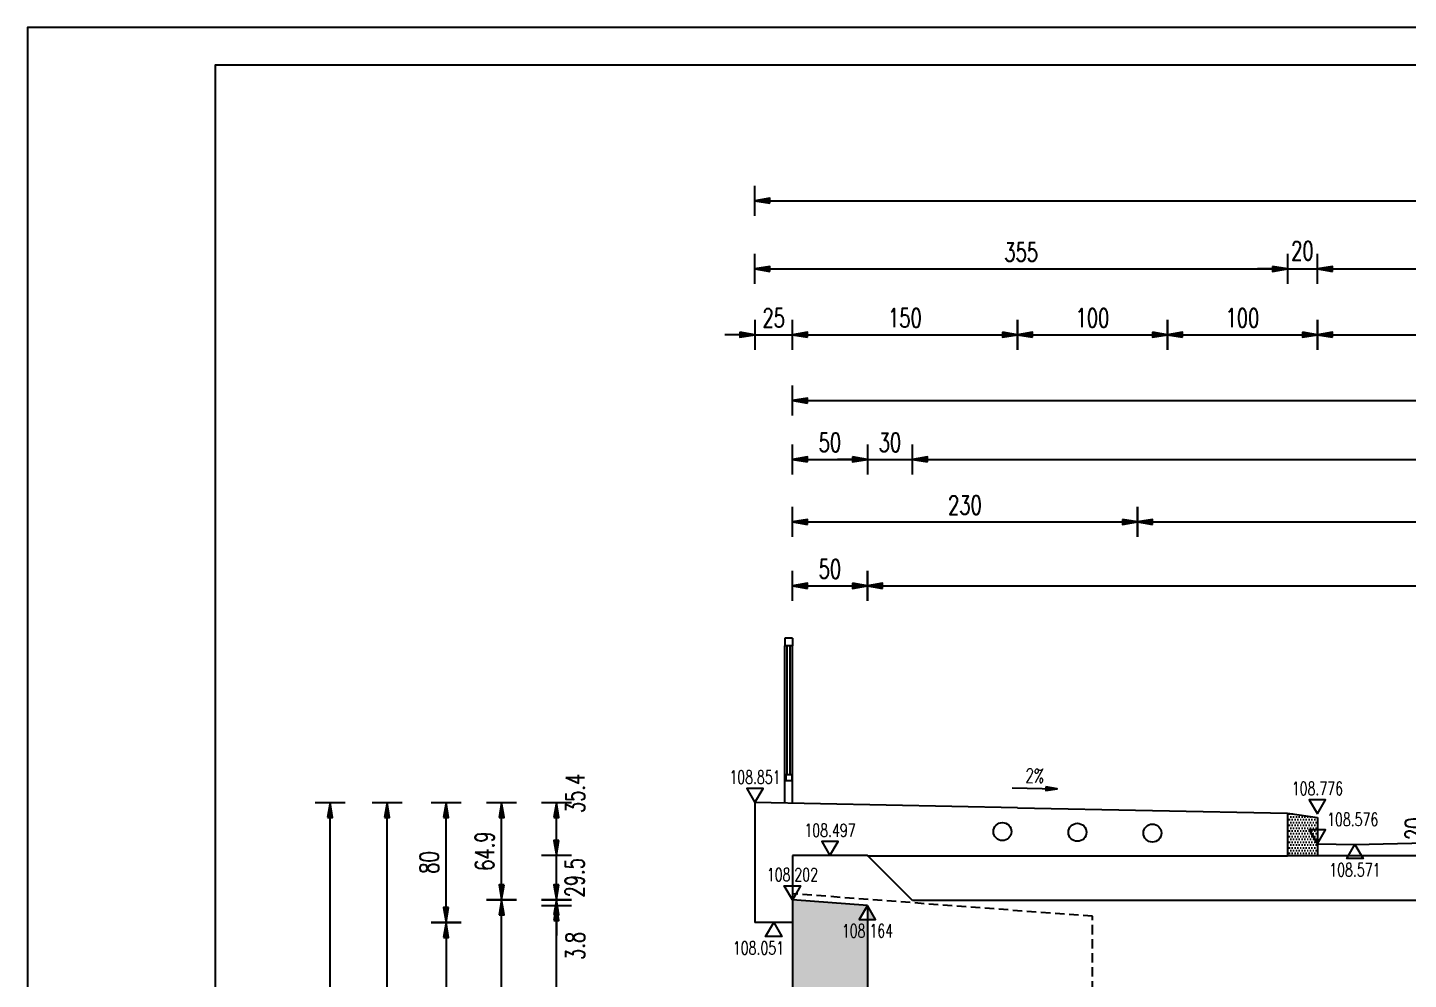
# Model space of a CAD drawing. Extents: x 4294 to 9958, y 64482 to 68154.
# Drawn here: x 4294 to 5215, y 67519 to 68154 of the extents above; entities that cross this region are included whole.
import ezdxf
from ezdxf.enums import TextEntityAlignment as Align

# ---------------------------------------------------------------- set-up
doc = ezdxf.new("R2010")
doc.units = 0
doc.header["$LTSCALE"] = 50
doc.header["$PDMODE"] = 34
doc.header["$PDSIZE"] = 5
doc.linetypes.add('HIDDEN2', pattern=[0.1875, 0.125, -0.0625])
doc.layers.get('DEFPOINTS').update_dxf_attribs({"linetype": 'CONTINUOUS'})
for name, color, linetype in [('BETON', 7, 'CONTINUOUS'), ('BETON tan', 40, 'CONTINUOUS'), ('BETON TANKO', 40, 'CONTINUOUS'), ('KOTE', 4, 'CONTINUOUS'), ('NEVIDLJIVO', 9, 'HIDDEN2'), ('POM', 9, 'CONTINUOUS'), ('TANKO', 8, 'CONTINUOUS')]:
    doc.layers.add(name, color=color, linetype=linetype)
doc.styles.add('KOTE', font='romans.shx', dxfattribs={"width": 0.7})
doc.dimstyles.new('M50', dxfattribs={"dimscale": 100, "dimtxt": 0.125, "dimasz": 0.1, "dimexe": 0.4, "dimexo": 2, "dimgap": 0.05, "dimtad": 1, "dimdec": 1, "dimrnd": 0.01, "dimdsep": 46, "dimtxsty": 'KOTE', "dimblk1": 'S', "dimblk2": 'S', "dimsah": 1, "dimcen": 0.4, "dimdle": 0.4, "dimse1": 1, "dimse2": 1, "dimclrd": 8, "dimclre": 251, "dimclrt": 4, "dimadec": 0, "dimazin": 0, "dimtfac": 1, "dimtdec": 1, "dimtmove": 2, "dimatfit": 3, "dimldrblk": 'S', "dimfxl": 0, "dimtvp": 1, "dimtolj": 1, "dimtzin": 4, "dimarcsym": 0})

# ---------------------------------------------------------------- blocks, each defined once
blk = doc.blocks.new('S')
at = {"layer": 'KOTE', "color": 9}
blk.add_line((0, 1), (0, -1), dxfattribs=at)
blk.add_lwpolyline([(-1, 0.167), (-1, -0.167), (0, 0)], close=True, dxfattribs=at)
at = {"layer": 'KOTE', "color": 9, "linetype": 'ByBlock'}
blk.add_solid([(-1, 0.167), (-1, -0.167), (0, 0)], dxfattribs=at)
blk = doc.blocks.new('*D370')
at = {"layer": 'DEFPOINTS', "color": 0}
for p in [(4647.05, 67568.64), (4854.44, 67568.64), (4854.44, 67280.17)]:
    blk.add_point(p, dxfattribs=at)
at = {"layer": 'POM', "color": 8, "lineweight": -2}
blk.add_line((4647.05, 67290.17), (4647.05, 67558.64), dxfattribs=at)
at = {"layer": 'POM', "color": 8, "lineweight": -2, "xscale": 10, "yscale": 10, "zscale": 10}
for p, rotation in [((4647.05, 67568.64), 89.9997668163037), ((4647.05, 67280.17), 269.9997668163037)]:
    blk.add_blockref('S', p, dxfattribs=dict(at, rotation=rotation))
at = {"layer": 'POM', "color": 4, "insert": (4635.8, 67424.41), "char_height": 12.5, "attachment_point": 5, "rotation": 89.99977, "style": 'KOTE'}
blk.add_mtext('\\A1;288.5', dxfattribs=at)
blk = doc.blocks.new('*D371')
at = {"layer": 'DEFPOINTS', "color": 0}
for p in [(4647.05, 67572.39), (4804.43, 67572.39), (4854.44, 67568.64)]:
    blk.add_point(p, dxfattribs=at)
at = {"layer": 'POM', "color": 8, "lineweight": -2}
for p, q in [((4647.05, 67582.39), (4647.05, 67592.39)), ((4647.05, 67568.64), (4647.05, 67572.39)), ((4647.05, 67558.64), (4647.05, 67548.64))]:
    blk.add_line(p, q, dxfattribs=at)
at = {"layer": 'POM', "color": 8, "lineweight": -2, "xscale": 10, "yscale": 10, "zscale": 10}
for p, rotation in [((4647.05, 67572.39), 269.9997668163037), ((4647.05, 67568.64), 89.99976681630372)]:
    blk.add_blockref('S', p, dxfattribs=dict(at, rotation=rotation))
at = {"layer": 'POM', "color": 4, "insert": (4659.65, 67541.69), "char_height": 12.5, "attachment_point": 5, "rotation": 89.99977, "style": 'KOTE'}
blk.add_mtext('\\A1;3.8', dxfattribs=at)
blk = doc.blocks.new('*D372')
at = {"layer": 'DEFPOINTS', "color": 0}
for p in [(4647.05, 67601.9), (4804.44, 67601.9), (4804.43, 67572.39)]:
    blk.add_point(p, dxfattribs=at)
at = {"layer": 'POM', "color": 8, "lineweight": -2}
for p, q in [((4647.05, 67611.9), (4647.05, 67621.9)), ((4647.05, 67572.39), (4647.05, 67601.9)), ((4647.05, 67562.39), (4647.05, 67552.39))]:
    blk.add_line(p, q, dxfattribs=at)
at = {"layer": 'POM', "color": 8, "lineweight": -2, "xscale": 10, "yscale": 10, "zscale": 10}
for p, rotation in [((4647.05, 67601.9), 269.9997668163037), ((4647.05, 67572.39), 89.99976681630372)]:
    blk.add_blockref('S', p, dxfattribs=dict(at, rotation=rotation))
at = {"layer": 'POM', "color": 4, "insert": (4659.22, 67587.18), "char_height": 12.5, "attachment_point": 5, "rotation": 89.99977, "style": 'KOTE'}
blk.add_mtext('\\A1;29.5', dxfattribs=at)
blk = doc.blocks.new('*D373')
at = {"layer": 'DEFPOINTS', "color": 0}
for p in [(4647.05, 67637.31), (4779.43, 67637.31), (4804.44, 67601.9)]:
    blk.add_point(p, dxfattribs=at)
at = {"layer": 'POM', "color": 8, "lineweight": -2}
blk.add_line((4647.05, 67611.9), (4647.05, 67627.31), dxfattribs=at)
at = {"layer": 'POM', "color": 8, "lineweight": -2, "xscale": 10, "yscale": 10, "zscale": 10}
for p, rotation in [((4647.05, 67637.31), 89.9997668163037), ((4647.05, 67601.9), 269.9997668163037)]:
    blk.add_blockref('S', p, dxfattribs=dict(at, rotation=rotation))
at = {"layer": 'POM', "color": 4, "insert": (4659.65, 67643.36), "char_height": 12.5, "attachment_point": 5, "rotation": 89.99977, "style": 'KOTE'}
blk.add_mtext('\\A1;35.4', dxfattribs=at)
blk = doc.blocks.new('*D374')
at = {"layer": 'DEFPOINTS', "color": 0}
for p in [(4610.49, 67572.39), (4804.43, 67572.39), (4704.43, 66637.08)]:
    blk.add_point(p, dxfattribs=at)
at = {"layer": 'POM', "color": 8, "lineweight": -2}
blk.add_line((4610.48, 66647.08), (4610.49, 67562.39), dxfattribs=at)
at = {"layer": 'POM', "color": 8, "lineweight": -2, "xscale": 10, "yscale": 10, "zscale": 10}
for p, rotation in [((4610.49, 67572.39), 89.9997668163037), ((4610.48, 66637.08), 269.9997668163037)]:
    blk.add_blockref('S', p, dxfattribs=dict(at, rotation=rotation))
at = {"layer": 'POM', "color": 4, "insert": (4599.24, 67104.73), "char_height": 12.5, "attachment_point": 5, "rotation": 89.99977, "style": 'KOTE'}
blk.add_mtext('\\A1;935.3', dxfattribs=at)
blk = doc.blocks.new('*D375')
at = {"layer": 'DEFPOINTS', "color": 0}
for p in [(4610.49, 67637.31), (4779.43, 67637.31), (4804.43, 67572.39)]:
    blk.add_point(p, dxfattribs=at)
at = {"layer": 'POM', "color": 8, "lineweight": -2}
blk.add_line((4610.49, 67582.39), (4610.49, 67627.31), dxfattribs=at)
at = {"layer": 'POM', "color": 8, "lineweight": -2, "xscale": 10, "yscale": 10, "zscale": 10}
for p, rotation in [((4610.49, 67637.31), 89.9997668163037), ((4610.49, 67572.39), 269.9997668163037)]:
    blk.add_blockref('S', p, dxfattribs=dict(at, rotation=rotation))
at = {"layer": 'POM', "color": 4, "insert": (4599.24, 67604.85), "char_height": 12.5, "attachment_point": 5, "rotation": 89.99977, "style": 'KOTE'}
blk.add_mtext('\\A1;64.9', dxfattribs=at)
blk = doc.blocks.new('*D376')
at = {"layer": 'DEFPOINTS', "color": 0}
for p in [(4573.49, 67637.31), (4779.43, 67637.31), (4779.43, 67557.31)]:
    blk.add_point(p, dxfattribs=at)
at = {"layer": 'POM', "color": 8, "lineweight": -2}
blk.add_line((4573.49, 67567.31), (4573.49, 67627.31), dxfattribs=at)
at = {"layer": 'POM', "color": 8, "lineweight": -2, "xscale": 10, "yscale": 10, "zscale": 10}
for p, rotation in [((4573.49, 67637.31), 89.9997668163037), ((4573.49, 67557.31), 269.9997668163037)]:
    blk.add_blockref('S', p, dxfattribs=dict(at, rotation=rotation))
at = {"layer": 'POM', "color": 4, "insert": (4562.24, 67597.31), "char_height": 12.5, "attachment_point": 5, "rotation": 89.99977, "style": 'KOTE'}
blk.add_mtext('\\A1;80', dxfattribs=at)
blk = doc.blocks.new('*D377')
at = {"layer": 'DEFPOINTS', "color": 0}
for p in [(4779.43, 67557.31), (4573.48, 66637.08), (4704.43, 66637.08)]:
    blk.add_point(p, dxfattribs=at)
at = {"layer": 'POM', "color": 8, "lineweight": -2}
blk.add_line((4573.49, 67547.31), (4573.48, 66647.08), dxfattribs=at)
at = {"layer": 'POM', "color": 8, "lineweight": -2, "xscale": 10, "yscale": 10, "zscale": 10}
for p, rotation in [((4573.49, 67557.31), 89.99976681630372), ((4573.48, 66637.08), 269.9997668163037)]:
    blk.add_blockref('S', p, dxfattribs=dict(at, rotation=rotation))
at = {"layer": 'POM', "color": 4, "insert": (4562.24, 67097.19), "char_height": 12.5, "attachment_point": 5, "rotation": 89.99977, "style": 'KOTE'}
blk.add_mtext('\\A1;920.2', dxfattribs=at)
blk = doc.blocks.new('*D378')
at = {"layer": 'DEFPOINTS', "color": 0}
for p in [(4534.17, 67637.31), (4779.43, 67637.31), (4704.43, 66637.08)]:
    blk.add_point(p, dxfattribs=at)
at = {"layer": 'POM', "color": 8, "lineweight": -2}
blk.add_line((4534.17, 66647.08), (4534.17, 67627.31), dxfattribs=at)
at = {"layer": 'POM', "color": 8, "lineweight": -2, "xscale": 10, "yscale": 10, "zscale": 10}
for p, rotation in [((4534.17, 67637.31), 89.9997668163037), ((4534.17, 66637.08), 269.9997668163037)]:
    blk.add_blockref('S', p, dxfattribs=dict(at, rotation=rotation))
at = {"layer": 'POM', "color": 4, "insert": (4522.92, 67137.19), "char_height": 12.5, "attachment_point": 5, "rotation": 89.99977, "style": 'KOTE'}
blk.add_mtext('\\A1;1000.2', dxfattribs=at)
blk = doc.blocks.new('*D379')
at = {"layer": 'DEFPOINTS', "color": 0}
for p in [(4496.12, 67637.31), (4779.43, 67637.31), (4689.43, 66557.08)]:
    blk.add_point(p, dxfattribs=at)
at = {"layer": 'POM', "color": 8, "lineweight": -2}
blk.add_line((4496.12, 66567.08), (4496.12, 67627.31), dxfattribs=at)
at = {"layer": 'POM', "color": 8, "lineweight": -2, "xscale": 10, "yscale": 10, "zscale": 10}
for p, rotation in [((4496.12, 67637.31), 89.9997668163037), ((4496.12, 66557.08), 269.9997668163037)]:
    blk.add_blockref('S', p, dxfattribs=dict(at, rotation=rotation))
at = {"layer": 'POM', "color": 4, "insert": (4484.87, 67097.19), "char_height": 12.5, "attachment_point": 5, "rotation": 89.99977, "style": 'KOTE'}
blk.add_mtext('\\A1;1080.2', dxfattribs=at)
blk = doc.blocks.new('STR')
at = {"layer": 'KOTE', "color": 9}
blk.add_lwpolyline([(-1, 0.17), (-1, -0.17), (0, 0)], close=True, dxfattribs=at)
at = {"layer": 'KOTE', "color": 9, "linetype": 'ByBlock'}
blk.add_solid([(-1, 0.17), (-1, -0.17), (0, 0)], dxfattribs=at)
blk = doc.blocks.new('*D515')
at = {"layer": 'DEFPOINTS', "color": 0}
for p in [(5154.43, 67629.81), (5154.43, 67609.81), (5231.62, 67609.81)]:
    blk.add_point(p, dxfattribs=at)
at = {"layer": 'POM', "color": 8, "lineweight": -2}
for p, q in [((5231.62, 67639.81), (5231.62, 67649.81)), ((5231.62, 67629.81), (5231.62, 67609.81)), ((5231.62, 67599.81), (5231.62, 67589.81))]:
    blk.add_line(p, q, dxfattribs=at)
at = {"layer": 'POM', "color": 8, "lineweight": -2, "xscale": 10, "yscale": 10, "zscale": 10}
for p, rotation in [((5231.62, 67629.81), 270), ((5231.62, 67609.81), 90)]:
    blk.add_blockref('S', p, dxfattribs=dict(at, rotation=rotation))
at = {"layer": 'POM', "color": 4, "insert": (5219.11, 67619.81), "char_height": 12.5, "attachment_point": 5, "rotation": 90, "style": 'KOTE'}
blk.add_mtext('\\A1;20', dxfattribs=at)
blk = doc.blocks.new('*D522')
at = {"layer": 'DEFPOINTS', "color": 0}
for p in [(4804.43, 67949.11), (4804.43, 67746.81), (4779.43, 67637.31)]:
    blk.add_point(p, dxfattribs=at)
at = {"layer": 'POM', "color": 8, "lineweight": -2}
for p, q in [((4769.43, 67949.11), (4759.43, 67949.11)), ((4779.43, 67949.11), (4804.43, 67949.11)), ((4814.43, 67949.11), (4824.43, 67949.11))]:
    blk.add_line(p, q, dxfattribs=at)
at = {"layer": 'POM', "color": 8, "lineweight": -2, "xscale": 10, "yscale": 10, "zscale": 10}
blk.add_blockref('S', (4779.43, 67949.11), dxfattribs=at)
at = {"layer": 'POM', "color": 8, "lineweight": -2, "xscale": 10, "yscale": 10, "zscale": 10, "rotation": 180}
blk.add_blockref('S', (4804.43, 67949.11), dxfattribs=at)
at = {"layer": 'POM', "color": 4, "insert": (4791.93, 67960.36), "char_height": 12.5, "attachment_point": 5, "style": 'KOTE'}
blk.add_mtext('\\A1;25', dxfattribs=at)
blk = doc.blocks.new('*D523')
at = {"layer": 'DEFPOINTS', "color": 0}
for p in [(4954.43, 67949.11), (4804.43, 67746.81), (4954.43, 67633.81)]:
    blk.add_point(p, dxfattribs=at)
at = {"layer": 'POM', "color": 8, "lineweight": -2}
blk.add_line((4814.43, 67949.11), (4944.43, 67949.11), dxfattribs=at)
at = {"layer": 'POM', "color": 8, "lineweight": -2, "xscale": 10, "yscale": 10, "zscale": 10, "rotation": 180}
blk.add_blockref('S', (4804.43, 67949.11), dxfattribs=at)
at = {"layer": 'POM', "color": 8, "lineweight": -2, "xscale": 10, "yscale": 10, "zscale": 10}
blk.add_blockref('S', (4954.43, 67949.11), dxfattribs=at)
at = {"layer": 'POM', "color": 4, "insert": (4879.43, 67960.36), "char_height": 12.5, "attachment_point": 5, "style": 'KOTE'}
blk.add_mtext('\\A1;150', dxfattribs=at)
blk = doc.blocks.new('*D524')
at = {"layer": 'DEFPOINTS', "color": 0}
for p in [(5054.43, 67949.11), (4954.43, 67633.81), (5054.43, 67631.81)]:
    blk.add_point(p, dxfattribs=at)
at = {"layer": 'POM', "color": 8, "lineweight": -2}
blk.add_line((4964.43, 67949.11), (5044.43, 67949.11), dxfattribs=at)
at = {"layer": 'POM', "color": 8, "lineweight": -2, "xscale": 10, "yscale": 10, "zscale": 10, "rotation": 180}
blk.add_blockref('S', (4954.43, 67949.11), dxfattribs=at)
at = {"layer": 'POM', "color": 8, "lineweight": -2, "xscale": 10, "yscale": 10, "zscale": 10}
blk.add_blockref('S', (5054.43, 67949.11), dxfattribs=at)
at = {"layer": 'POM', "color": 4, "insert": (5004.43, 67960.36), "char_height": 12.5, "attachment_point": 5, "style": 'KOTE'}
blk.add_mtext('\\A1;100', dxfattribs=at)
blk = doc.blocks.new('*D525')
at = {"layer": 'DEFPOINTS', "color": 0}
for p in [(5154.43, 67949.11), (5054.43, 67631.81), (5154.43, 67627.34)]:
    blk.add_point(p, dxfattribs=at)
at = {"layer": 'POM', "color": 8, "lineweight": -2}
blk.add_line((5064.43, 67949.11), (5144.43, 67949.11), dxfattribs=at)
at = {"layer": 'POM', "color": 8, "lineweight": -2, "xscale": 10, "yscale": 10, "zscale": 10, "rotation": 180}
blk.add_blockref('S', (5054.43, 67949.11), dxfattribs=at)
at = {"layer": 'POM', "color": 8, "lineweight": -2, "xscale": 10, "yscale": 10, "zscale": 10}
blk.add_blockref('S', (5154.43, 67949.11), dxfattribs=at)
at = {"layer": 'POM', "color": 4, "insert": (5104.43, 67960.36), "char_height": 12.5, "attachment_point": 5, "style": 'KOTE'}
blk.add_mtext('\\A1;100', dxfattribs=at)
blk = doc.blocks.new('*D526')
at = {"layer": 'DEFPOINTS', "color": 0}
for p in [(5504.44, 67949.11), (5504.44, 67647.44), (5154.43, 67627.34)]:
    blk.add_point(p, dxfattribs=at)
at = {"layer": 'POM', "color": 8, "lineweight": -2}
blk.add_line((5164.43, 67949.11), (5494.44, 67949.11), dxfattribs=at)
at = {"layer": 'POM', "color": 8, "lineweight": -2, "xscale": 10, "yscale": 10, "zscale": 10, "rotation": 180}
blk.add_blockref('S', (5154.43, 67949.11), dxfattribs=at)
at = {"layer": 'POM', "color": 8, "lineweight": -2, "xscale": 10, "yscale": 10, "zscale": 10}
blk.add_blockref('S', (5504.44, 67949.11), dxfattribs=at)
at = {"layer": 'POM', "color": 4, "insert": (5329.43, 67960.36), "char_height": 12.5, "attachment_point": 5, "style": 'KOTE'}
blk.add_mtext('\\A1;350', dxfattribs=at)
blk = doc.blocks.new('*D532')
at = {"layer": 'DEFPOINTS', "color": 0}
for p in [(4854.44, 67781.73), (4804.44, 67572.39), (4854.44, 67568.64)]:
    blk.add_point(p, dxfattribs=at)
at = {"layer": 'POM', "color": 8, "lineweight": -2}
blk.add_line((4814.44, 67781.73), (4844.44, 67781.73), dxfattribs=at)
at = {"layer": 'POM', "color": 8, "lineweight": -2, "xscale": 10, "yscale": 10, "zscale": 10, "rotation": 180}
blk.add_blockref('S', (4804.44, 67781.73), dxfattribs=at)
at = {"layer": 'POM', "color": 8, "lineweight": -2, "xscale": 10, "yscale": 10, "zscale": 10}
blk.add_blockref('S', (4854.44, 67781.73), dxfattribs=at)
at = {"layer": 'POM', "color": 4, "insert": (4829.44, 67792.98), "char_height": 12.5, "attachment_point": 5, "style": 'KOTE'}
blk.add_mtext('\\A1;50', dxfattribs=at)
blk = doc.blocks.new('*D533')
at = {"layer": 'DEFPOINTS', "color": 0}
for p in [(6154.43, 67781.73), (4854.44, 67568.64), (6154.43, 67568.64)]:
    blk.add_point(p, dxfattribs=at)
at = {"layer": 'POM', "color": 8, "lineweight": -2}
blk.add_line((4864.44, 67781.73), (6144.43, 67781.73), dxfattribs=at)
at = {"layer": 'POM', "color": 8, "lineweight": -2, "xscale": 10, "yscale": 10, "zscale": 10, "rotation": 180}
blk.add_blockref('S', (4854.44, 67781.73), dxfattribs=at)
at = {"layer": 'POM', "color": 8, "lineweight": -2, "xscale": 10, "yscale": 10, "zscale": 10}
blk.add_blockref('S', (6154.43, 67781.73), dxfattribs=at)
at = {"layer": 'POM', "color": 4, "insert": (5504.43, 67792.98), "char_height": 12.5, "attachment_point": 5, "style": 'KOTE'}
blk.add_mtext('\\A1;1300', dxfattribs=at)
blk = doc.blocks.new('*D535')
at = {"layer": 'DEFPOINTS', "color": 0}
for p in [(5034.43, 67824.33), (4804.44, 67572.39), (5034.43, 67373.45)]:
    blk.add_point(p, dxfattribs=at)
at = {"layer": 'POM', "color": 8, "lineweight": -2}
blk.add_line((4814.44, 67824.33), (5024.43, 67824.33), dxfattribs=at)
at = {"layer": 'POM', "color": 8, "lineweight": -2, "xscale": 10, "yscale": 10, "zscale": 10, "rotation": 180}
blk.add_blockref('S', (4804.44, 67824.33), dxfattribs=at)
at = {"layer": 'POM', "color": 8, "lineweight": -2, "xscale": 10, "yscale": 10, "zscale": 10}
blk.add_blockref('S', (5034.43, 67824.33), dxfattribs=at)
at = {"layer": 'POM', "color": 4, "insert": (4919.43, 67835.58), "char_height": 12.5, "attachment_point": 5, "style": 'KOTE'}
blk.add_mtext('\\A1;230', dxfattribs=at)
blk = doc.blocks.new('*D536')
at = {"layer": 'DEFPOINTS', "color": 0}
for p in [(5504.44, 67824.33), (5504.44, 67647.44), (5034.43, 67373.45)]:
    blk.add_point(p, dxfattribs=at)
at = {"layer": 'POM', "color": 8, "lineweight": -2}
blk.add_line((5044.43, 67824.33), (5494.44, 67824.33), dxfattribs=at)
at = {"layer": 'POM', "color": 8, "lineweight": -2, "xscale": 10, "yscale": 10, "zscale": 10, "rotation": 180}
blk.add_blockref('S', (5034.43, 67824.33), dxfattribs=at)
at = {"layer": 'POM', "color": 8, "lineweight": -2, "xscale": 10, "yscale": 10, "zscale": 10}
blk.add_blockref('S', (5504.44, 67824.33), dxfattribs=at)
at = {"layer": 'POM', "color": 4, "insert": (5269.43, 67835.58), "char_height": 12.5, "attachment_point": 5, "style": 'KOTE'}
blk.add_mtext('\\A1;470', dxfattribs=at)
blk = doc.blocks.new('*D539')
at = {"layer": 'DEFPOINTS', "color": 0}
for p in [(6204.43, 67905.21), (4804.44, 67601.9), (6204.43, 67601.9)]:
    blk.add_point(p, dxfattribs=at)
at = {"layer": 'POM', "color": 8, "lineweight": -2}
blk.add_line((4814.44, 67905.21), (6194.43, 67905.21), dxfattribs=at)
at = {"layer": 'POM', "color": 8, "lineweight": -2, "xscale": 10, "yscale": 10, "zscale": 10, "rotation": 180}
blk.add_blockref('S', (4804.44, 67905.21), dxfattribs=at)
at = {"layer": 'POM', "color": 8, "lineweight": -2, "xscale": 10, "yscale": 10, "zscale": 10}
blk.add_blockref('S', (6204.43, 67905.21), dxfattribs=at)
at = {"layer": 'POM', "color": 4, "insert": (5504.43, 67916.46), "char_height": 12.5, "attachment_point": 5, "style": 'KOTE'}
blk.add_mtext('\\A1;1400', dxfattribs=at)
blk = doc.blocks.new('*D540')
at = {"layer": 'DEFPOINTS', "color": 0}
for p in [(4854.44, 67866.05), (4804.44, 67601.9), (4854.44, 67601.9)]:
    blk.add_point(p, dxfattribs=at)
at = {"layer": 'POM', "color": 8, "lineweight": -2}
blk.add_line((4814.44, 67866.05), (4844.44, 67866.05), dxfattribs=at)
at = {"layer": 'POM', "color": 8, "lineweight": -2, "xscale": 10, "yscale": 10, "zscale": 10, "rotation": 180}
blk.add_blockref('S', (4804.44, 67866.05), dxfattribs=at)
at = {"layer": 'POM', "color": 8, "lineweight": -2, "xscale": 10, "yscale": 10, "zscale": 10}
blk.add_blockref('S', (4854.44, 67866.05), dxfattribs=at)
at = {"layer": 'POM', "color": 4, "insert": (4829.44, 67877.3), "char_height": 12.5, "attachment_point": 5, "style": 'KOTE'}
blk.add_mtext('\\A1;50', dxfattribs=at)
blk = doc.blocks.new('*D541')
at = {"layer": 'DEFPOINTS', "color": 0}
for p in [(4884.44, 67866.05), (4854.44, 67601.9), (4884.44, 67571.9)]:
    blk.add_point(p, dxfattribs=at)
at = {"layer": 'POM', "color": 8, "lineweight": -2}
for p, q in [((4844.44, 67866.05), (4834.44, 67866.05)), ((4854.44, 67866.05), (4884.44, 67866.05)), ((4894.44, 67866.05), (4904.44, 67866.05))]:
    blk.add_line(p, q, dxfattribs=at)
at = {"layer": 'POM', "color": 8, "lineweight": -2, "xscale": 10, "yscale": 10, "zscale": 10}
blk.add_blockref('S', (4854.44, 67866.05), dxfattribs=at)
at = {"layer": 'POM', "color": 8, "lineweight": -2, "xscale": 10, "yscale": 10, "zscale": 10, "rotation": 180}
blk.add_blockref('S', (4884.44, 67866.05), dxfattribs=at)
at = {"layer": 'POM', "color": 4, "insert": (4869.44, 67877.3), "char_height": 12.5, "attachment_point": 5, "style": 'KOTE'}
blk.add_mtext('\\A1;30', dxfattribs=at)
blk = doc.blocks.new('*D542')
at = {"layer": 'DEFPOINTS', "color": 0}
for p in [(6124.43, 67866.05), (4884.44, 67571.9), (6124.43, 67571.9)]:
    blk.add_point(p, dxfattribs=at)
at = {"layer": 'POM', "color": 8, "lineweight": -2}
blk.add_line((4894.44, 67866.05), (6114.43, 67866.05), dxfattribs=at)
at = {"layer": 'POM', "color": 8, "lineweight": -2, "xscale": 10, "yscale": 10, "zscale": 10, "rotation": 180}
blk.add_blockref('S', (4884.44, 67866.05), dxfattribs=at)
at = {"layer": 'POM', "color": 8, "lineweight": -2, "xscale": 10, "yscale": 10, "zscale": 10}
blk.add_blockref('S', (6124.43, 67866.05), dxfattribs=at)
at = {"layer": 'POM', "color": 4, "insert": (5504.43, 67877.3), "char_height": 12.5, "attachment_point": 5, "style": 'KOTE'}
blk.add_mtext('\\A1;1240', dxfattribs=at)
blk = doc.blocks.new('*D545')
at = {"layer": 'DEFPOINTS', "color": 0}
for p in [(5134.43, 67992.97), (4779.43, 67637.31), (5134.43, 67630.21)]:
    blk.add_point(p, dxfattribs=at)
at = {"layer": 'POM', "color": 8, "lineweight": -2}
blk.add_line((4789.43, 67992.97), (5124.43, 67992.97), dxfattribs=at)
at = {"layer": 'POM', "color": 8, "lineweight": -2, "xscale": 10, "yscale": 10, "zscale": 10, "rotation": 180}
blk.add_blockref('S', (4779.43, 67992.97), dxfattribs=at)
at = {"layer": 'POM', "color": 8, "lineweight": -2, "xscale": 10, "yscale": 10, "zscale": 10}
blk.add_blockref('S', (5134.43, 67992.97), dxfattribs=at)
at = {"layer": 'POM', "color": 4, "insert": (4956.93, 68004.22), "char_height": 12.5, "attachment_point": 5, "style": 'KOTE'}
blk.add_mtext('\\A1;355', dxfattribs=at)
blk = doc.blocks.new('*D546')
at = {"layer": 'DEFPOINTS', "color": 0}
for p in [(5854.43, 67992.97), (5154.44, 67629.81), (5854.43, 67627.34)]:
    blk.add_point(p, dxfattribs=at)
at = {"layer": 'POM', "color": 8, "lineweight": -2}
blk.add_line((5164.44, 67992.97), (5844.43, 67992.97), dxfattribs=at)
at = {"layer": 'POM', "color": 8, "lineweight": -2, "xscale": 10, "yscale": 10, "zscale": 10, "rotation": 180}
blk.add_blockref('S', (5154.44, 67992.97), dxfattribs=at)
at = {"layer": 'POM', "color": 8, "lineweight": -2, "xscale": 10, "yscale": 10, "zscale": 10}
blk.add_blockref('S', (5854.43, 67992.97), dxfattribs=at)
at = {"layer": 'POM', "color": 4, "insert": (5504.43, 68004.22), "char_height": 12.5, "attachment_point": 5, "style": 'KOTE'}
blk.add_mtext('\\A1;700', dxfattribs=at)
blk = doc.blocks.new('*D547')
at = {"layer": 'DEFPOINTS', "color": 0}
for p in [(6229.44, 68038.39), (4779.43, 67637.31), (6229.44, 67637.31)]:
    blk.add_point(p, dxfattribs=at)
at = {"layer": 'POM', "color": 8, "lineweight": -2}
blk.add_line((4789.43, 68038.39), (6219.44, 68038.39), dxfattribs=at)
at = {"layer": 'POM', "color": 8, "lineweight": -2, "xscale": 10, "yscale": 10, "zscale": 10, "rotation": 180}
blk.add_blockref('S', (4779.43, 68038.39), dxfattribs=at)
at = {"layer": 'POM', "color": 8, "lineweight": -2, "xscale": 10, "yscale": 10, "zscale": 10}
blk.add_blockref('S', (6229.44, 68038.39), dxfattribs=at)
at = {"layer": 'POM', "color": 4, "insert": (5504.44, 68049.64), "char_height": 12.5, "attachment_point": 5, "style": 'KOTE'}
blk.add_mtext('\\A1;1450', dxfattribs=at)
blk = doc.blocks.new('GKOT')
at = {"layer": 'TANKO'}
blk.add_lwpolyline([(0, 0), (0.155, 0.268), (-0.155, 0.268)], close=True, dxfattribs=at)
at = {"layer": 'KOTE', "style": 'KOTE', "width": 0.7}
blk.add_attdef('KOTA', text='', height=0.25, dxfattribs=at).set_placement((0, 0.482), align=Align.MIDDLE)
blk = doc.blocks.new('dKOT')
at = {"layer": 'TANKO'}
blk.add_lwpolyline([(0, 0), (0.155, -0.268), (-0.155, -0.268)], close=True, dxfattribs=at)
at = {"layer": 'KOTE', "style": 'KOTE', "width": 0.7}
blk.add_attdef('KOTA', text='', height=0.25, dxfattribs=at).set_placement((0, -0.482), align=Align.MIDDLE)
blk = doc.blocks.new('*D646')
at = {"layer": 'BETON tan', "color": 8, "lineweight": -2}
for p, q in [((5124.43, 67992.97), (5114.43, 67992.97)), ((5134.43, 67992.97), (5154.43, 67992.97)), ((5164.43, 67992.97), (5174.43, 67992.97))]:
    blk.add_line(p, q, dxfattribs=at)
at = {"layer": 'DEFPOINTS', "color": 0}
for p in [(5154.43, 67992.97), (5134.43, 67630.21), (5154.43, 67629.81)]:
    blk.add_point(p, dxfattribs=at)
at = {"layer": 'BETON tan', "color": 8, "lineweight": -2, "xscale": 10, "yscale": 10, "zscale": 10}
blk.add_blockref('S', (5134.43, 67992.97), dxfattribs=at)
at = {"layer": 'BETON tan', "color": 8, "lineweight": -2, "xscale": 10, "yscale": 10, "zscale": 10, "rotation": 180}
blk.add_blockref('S', (5154.43, 67992.97), dxfattribs=at)
at = {"layer": 'BETON tan', "color": 4, "insert": (5144.43, 68005.05), "char_height": 12.5, "attachment_point": 5, "style": 'KOTE'}
blk.add_mtext('\\A1;20', dxfattribs=at)

msp = doc.modelspace()

# ---------------------------------------------------------------- hatches: boundary and pattern name
at = {"layer": 'BETON tan'}
h = msp.add_hatch(dxfattribs=at)
h.set_pattern_fill('DOTS', color=256, scale=1.5, style=0)
h.paths.add_polyline_path([(4854.44, 67280.17), (4804.43, 67280.17), (4804.44, 67572.37), (4854.44, 67568.64)])
edge = h.paths.add_edge_path()
edge.add_line((4854.44, 67568.64), (4849.02, 67559.27))
edge.add_line((4849.02, 67559.27), (4859.85, 67559.27))
h.paths.add_polyline_path([(4834.46, 67545.21), (4874.41, 67545.21), (4874.41, 67558.34), (4834.46, 67558.34)], flags=9)
at = {"layer": 'POM'}
h = msp.add_hatch(dxfattribs=at)
h.set_pattern_fill('DOTS', color=256, scale=30, style=0)
h.set_pattern_definition([(0, (4565.7803, 65919.679), (0.9375, 1.875), [0, -1.875])])
h.paths.add_polyline_path([(5154.43, 67601.84), (5134.43, 67601.84), (5134.43, 67630.21), (5154.43, 67627.34)])

# ---------------------------------------------------------------- linework, layer by layer
at = {"layer": 'BETON'}
for p, q in [((4804.43, 67572.39), (4804.43, 66637.07)), ((4854.44, 67568.64), (4804.44, 67572.39)), ((4854.44, 67568.64), (4854.44, 67280.17))]:
    msp.add_line(p, q, dxfattribs=at)
for points in [[(4294.49, 64481.61), (9957.6, 64481.61), (9957.6, 68153.83), (4294.49, 68153.83)], [(4419.49, 64506.61), (9932.6, 64506.61), (9932.6, 68128.83), (4419.49, 68128.83)]]:
    msp.add_lwpolyline(points, close=True, dxfattribs=at)
at = {"layer": 'BETON TANKO'}
for p, q in [((4954.43, 67633.81), (4779.43, 67637.31)), ((4779.43, 67637.31), (4779.43, 67557.31)), ((4954.43, 67633.81), (5134.43, 67630.21)), ((5134.43, 67630.21), (5154.43, 67627.34)), ((5134.43, 67630.21), (5134.43, 67601.84)), ((5154.43, 67627.34), (5154.43, 67601.84)), ((5154.43, 67609.81), (5179.42, 67609.31)), ((5179.42, 67609.31), (5504.44, 67617.44)), ((4804.44, 67601.9), (4804.44, 67572.39)), ((4854.44, 67601.9), (4804.44, 67601.9)), ((4884.44, 67571.9), (4854.44, 67601.9)), ((4854.5, 67601.84), (5134.43, 67601.84)), ((5154.43, 67601.84), (5134.43, 67601.84)), ((5504.43, 67601.84), (5154.43, 67601.84)), ((6124.43, 67571.9), (4884.44, 67571.9)), ((4804.43, 67557.31), (4779.43, 67557.31))]:
    msp.add_line(p, q, dxfattribs=at)
for centre in [(4944.43, 67617.94), (4994.43, 67617.44), (5044.43, 67616.94)]:
    msp.add_circle(centre, 6, dxfattribs=at)
at = {"layer": 'NEVIDLJIVO'}
for p, q in [((5004.43, 67561.45), (4804.43, 67576.45)), ((5004.43, 67361.9), (5004.43, 67561.45))]:
    msp.add_line(p, q, dxfattribs=at)
at = {"layer": 'POM'}
for p, q in [((4804.43, 67746.81), (4799.43, 67746.81)), ((4799.43, 67746.81), (4799.43, 67741.81)), ((4804.43, 67741.81), (4799.43, 67741.81)), ((4799.43, 67636.91), (4799.43, 67741.81)), ((4800.93, 67655.81), (4800.93, 67741.81)), ((4802.93, 67655.81), (4802.93, 67741.81)), ((4804.43, 67746.81), (4804.43, 67741.81)), ((4804.43, 67636.81), (4804.43, 67741.81)), ((4803.93, 67655.81), (4799.93, 67655.81)), ((4799.93, 67655.81), (4799.93, 67651.81)), ((4803.93, 67655.81), (4803.93, 67651.81)), ((4803.93, 67651.81), (4799.93, 67651.81))]:
    msp.add_line(p, q, dxfattribs=at)
at = {"layer": 'TANKO'}
msp.add_line((4950.86, 67647.01), (4980.85, 67646.41), dxfattribs=at)

# ---------------------------------------------------------------- block references
at = {"layer": 'KOTE', "xscale": 7.500000000000312, "yscale": 7.5, "zscale": 7.5, "rotation": 358.8542371618101}
msp.add_blockref('STR', (4980.85, 67646.41), dxfattribs=at)
at = {"layer": 'POM', "xscale": 35, "yscale": 35, "zscale": 35}
for name, p, values in [('GKOT', (4779.43, 67637.31), {'KOTA': '108.851'}), ('GKOT', (5154.43, 67629.81), {'KOTA': '108.776'}), ('GKOT', (4829.44, 67601.9), {'KOTA': '108.497'}), ('dKOT', (5179.42, 67609.31), {'KOTA': '108.571'})]:
    msp.add_blockref(name, p, dxfattribs=at).add_auto_attribs(values)
at = {"layer": 'POM'}
ref = msp.add_blockref('GKOT', (5154.44, 67609.81), dxfattribs=dict(at, xscale=35, yscale=35, zscale=35))
ref.add_attrib('KOTA', '108.576', dxfattribs={"layer": 'KOTE', "height": 8.75, "style": 'KOTE', "width": 0.7}).set_placement((5177.97, 67626.02), align=Align.MIDDLE)
ref = msp.add_blockref('GKOT', (4804.44, 67572.37), dxfattribs=dict(at, xscale=-35, yscale=35, zscale=35))
ref.add_attrib('KOTA', '108.202', dxfattribs={"layer": 'KOTE', "height": 8.75, "style": 'KOTE', "width": 0.7}).set_placement((4804.44, 67589.24), align=Align.MIDDLE)
ref = msp.add_blockref('GKOT', (4854.44, 67568.64), dxfattribs=dict(at, xscale=35, yscale=35, zscale=35, rotation=180))
ref.add_attrib('KOTA', '108.164', dxfattribs={"layer": 'KOTE', "height": 8.75, "style": 'KOTE', "width": 0.7}).set_placement((4854.44, 67551.78), align=Align.MIDDLE)
ref = msp.add_blockref('dKOT', (4791.94, 67557.31), dxfattribs=dict(at, xscale=35, yscale=35, zscale=35))
ref.add_attrib('KOTA', '108.051', dxfattribs={"layer": 'KOTE', "height": 8.75, "style": 'KOTE', "width": 0.7}).set_placement((4781.78, 67540.35), align=Align.MIDDLE)

# ---------------------------------------------------------------- texts
at = {"layer": 'KOTE', "style": 'KOTE', "width": 0.7}
msp.add_text('2%', height=9.375, rotation=358.85424, dxfattribs=at).set_placement((4966.02, 67655.15), align=Align.MIDDLE)

# ---------------------------------------------------------------- dimensions: what is measured, and where the dimension line sits
at = {"layer": 'BETON tan'}
dim = msp.add_linear_dim(base=(5154.43, 67992.97), p1=(5134.43, 67630.21), p2=(5154.43, 67629.81), dimstyle='M50', dxfattribs=at)
dim.commit()
dim.dimension.update_dxf_attribs({"geometry": '*D646', "text_midpoint": (5144.43, 68005.05), "dimtype": 160})
at = {"layer": 'POM'}
for base, p1, p2, picture, middle in [((6229.44, 68038.39), (4779.43, 67637.31), (6229.44, 67637.31), '*D547', (5504.44, 68049.64)), ((5134.43, 67992.97), (4779.43, 67637.31), (5134.43, 67630.21), '*D545', (4956.93, 68004.22)), ((5854.43, 67992.97), (5154.44, 67629.81), (5854.43, 67627.34), '*D546', (5504.43, 68004.22)), ((4804.43, 67949.11), (4779.43, 67637.31), (4804.43, 67746.81), '*D522', (4791.93, 67960.36)), ((4954.43, 67949.11), (4804.43, 67746.81), (4954.43, 67633.81), '*D523', (4879.43, 67960.36)), ((5054.43, 67949.11), (4954.43, 67633.81), (5054.43, 67631.81), '*D524', (5004.43, 67960.36)), ((5154.43, 67949.11), (5054.43, 67631.81), (5154.43, 67627.34), '*D525', (5104.43, 67960.36)), ((5504.44, 67949.11), (5154.43, 67627.34), (5504.44, 67647.44), '*D526', (5329.43, 67960.36)), ((6204.43, 67905.21), (4804.44, 67601.9), (6204.43, 67601.9), '*D539', (5504.43, 67916.46)), ((4854.44, 67866.05), (4804.44, 67601.9), (4854.44, 67601.9), '*D540', (4829.44, 67877.3)), ((4884.44, 67866.05), (4854.44, 67601.9), (4884.44, 67571.9), '*D541', (4869.44, 67877.3)), ((6124.43, 67866.05), (4884.44, 67571.9), (6124.43, 67571.9), '*D542', (5504.43, 67877.3)), ((5034.43, 67824.33), (4804.44, 67572.39), (5034.43, 67373.45), '*D535', (4919.43, 67835.58)), ((5504.44, 67824.33), (5034.43, 67373.45), (5504.44, 67647.44), '*D536', (5269.43, 67835.58)), ((4854.44, 67781.73), (4804.44, 67572.39), (4854.44, 67568.64), '*D532', (4829.44, 67792.98)), ((6154.43, 67781.73), (4854.44, 67568.64), (6154.43, 67568.64), '*D533', (5504.43, 67792.98))]:
    dim = msp.add_linear_dim(base=base, p1=p1, p2=p2, dimstyle='M50', dxfattribs=at)
    dim.commit()
    dim.dimension.update_dxf_attribs({"geometry": picture, "text_midpoint": middle})
for base, p1, p2, angle, picture, middle in [((4647.05, 67637.31), (4804.44, 67601.9), (4779.43, 67637.31), 89.99977, '*D373', (4659.65, 67643.36)), ((5231.62, 67609.81), (5154.43, 67629.81), (5154.43, 67609.81), 90, '*D515', (5219.11, 67619.81)), ((4647.05, 67601.9), (4804.43, 67572.39), (4804.44, 67601.9), 89.99977, '*D372', (4659.22, 67587.18)), ((4647.047, 67572.3912), (4854.4366, 67568.6404), (4804.4337, 67572.3906), 89.99977, '*D371', (4659.647, 67541.6927))]:
    dim = msp.add_linear_dim(base=base, p1=p1, p2=p2, angle=angle, dimstyle='M50', dxfattribs=at)
    dim.commit()
    dim.dimension.update_dxf_attribs({"geometry": picture, "text_midpoint": middle, "dimtype": 160})
for base, p1, p2, picture, middle in [((4496.12, 67637.31), (4689.43, 66557.08), (4779.43, 67637.31), '*D379', (4484.87, 67097.19)), ((4534.17, 67637.31), (4704.43, 66637.08), (4779.43, 67637.31), '*D378', (4522.92, 67137.19)), ((4573.49, 67637.31), (4779.43, 67557.31), (4779.43, 67637.31), '*D376', (4562.24, 67597.31)), ((4610.49, 67637.31), (4804.43, 67572.39), (4779.43, 67637.31), '*D375', (4599.24, 67604.85)), ((4610.49, 67572.39), (4704.43, 66637.08), (4804.43, 67572.39), '*D374', (4599.24, 67104.73)), ((4647.05, 67568.64), (4854.44, 67280.17), (4854.44, 67568.64), '*D370', (4635.8, 67424.41)), ((4573.48, 66637.08), (4779.43, 67557.31), (4704.43, 66637.08), '*D377', (4562.24, 67097.19))]:
    dim = msp.add_linear_dim(base=base, p1=p1, p2=p2, angle=89.99977, dimstyle='M50', dxfattribs=at)
    dim.commit()
    dim.dimension.update_dxf_attribs({"geometry": picture, "text_midpoint": middle})

doc.saveas('drawing.dxf')
